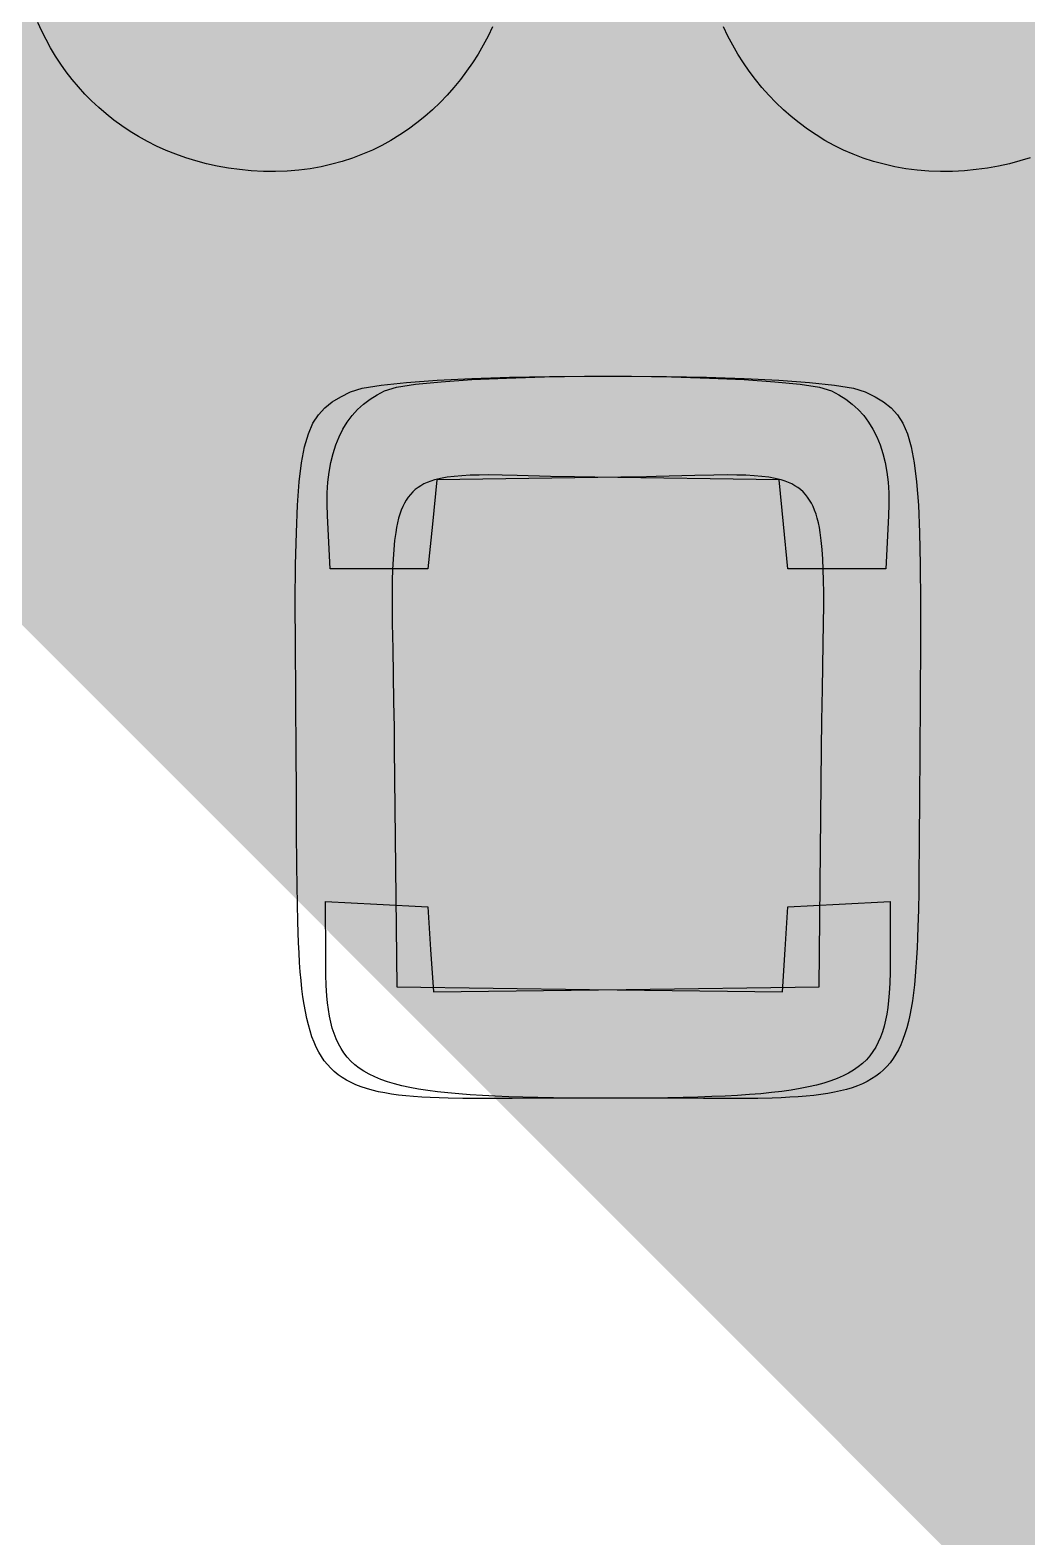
# Model space of a CAD drawing. Header units: inches. Extents: x -14 to 338, y 0 to 125.
# Drawn here: x 21.44 to 23.476, y 41.912 to 44.987 of the extents above; entities that cross this region are included whole.
import ezdxf

# ---------------------------------------------------------------- set-up
doc = ezdxf.new("R2010")
doc.units = ezdxf.units.IN
for name, color, linetype in [('Bottom Layer', 5, 'Continuous'), ('Bottom Overlay', 54, 'Continuous'), ('Top Overlay', 2, 'Continuous')]:
    doc.layers.add(name, color=color, linetype=linetype)

# ---------------------------------------------------------------- blocks, each defined once
blk = doc.blocks.new('IMPORTED_IMAGE_B_2')
at = {"layer": 'Bottom Overlay'}
for p, q in [((10.2402, -19.8861), (10.231, -19.8672)), ((10.2501, -19.9046), (10.2402, -19.8861)), ((10.2607, -19.9228), (10.2501, -19.9046)), ((10.272, -19.9405), (10.2607, -19.9228)), ((10.284, -19.9577), (10.272, -19.9405)), ((10.2966, -19.9745), (10.284, -19.9577)), ((10.3099, -19.9907), (10.2966, -19.9745)), ((10.3238, -20.0065), (10.3099, -19.9907)), ((10.3383, -20.0216), (10.3238, -20.0065)), ((10.3535, -20.0361), (10.3383, -20.0216)), ((10.3693, -20.05), (10.3535, -20.0361)), ((10.3857, -20.0632), (10.3693, -20.05)), ((10.4027, -20.0758), (10.3857, -20.0632)), ((10.4203, -20.0876), (10.4027, -20.0758)), ((10.4385, -20.0987), (10.4203, -20.0876)), ((10.4572, -20.1089), (10.4385, -20.0987)), ((10.4765, -20.1184), (10.4572, -20.1089)), ((10.4964, -20.127), (10.4765, -20.1184)), ((10.5168, -20.1348), (10.4964, -20.127)), ((10.5378, -20.1417), (10.5168, -20.1348)), ((10.5593, -20.1476), (10.5378, -20.1417)), ((10.8367, -20.1407), (10.8152, -20.1464)), ((10.8577, -20.1343), (10.8367, -20.1407)), ((10.5813, -20.1526), (10.5593, -20.1476)), ((10.6038, -20.1566), (10.5813, -20.1526)), ((10.6268, -20.1596), (10.6038, -20.1566)), ((10.6504, -20.1615), (10.6268, -20.1596)), ((10.6744, -20.1624), (10.6504, -20.1615)), ((10.6989, -20.1621), (10.6744, -20.1624)), ((10.6744, -20.1624), (10.6744, -20.1624)), ((10.7238, -20.1607), (10.6989, -20.1621)), ((10.7475, -20.1584), (10.7238, -20.1607)), ((10.7706, -20.1553), (10.7475, -20.1584)), ((10.7932, -20.1512), (10.7706, -20.1553)), ((10.8152, -20.1464), (10.7932, -20.1512)), ((9.539, -20.6098), (9.5633, -20.6026)), ((9.5633, -20.6026), (9.6025, -20.5965)), ((9.6025, -20.5965), (9.6545, -20.5913)), ((9.6545, -20.5913), (9.717, -20.5871)), ((9.717, -20.5871), (9.7881, -20.5838)), ((9.7881, -20.5838), (9.8655, -20.5816)), ((9.8655, -20.5816), (9.9472, -20.5803)), ((9.9472, -20.5803), (10.031, -20.58)), ((10.031, -20.58), (10.1147, -20.5806)), ((10.1147, -20.5806), (10.1963, -20.5822)), ((10.1963, -20.5822), (10.2735, -20.5848)), ((10.2735, -20.5848), (10.3444, -20.5883)), ((10.3444, -20.5883), (10.4067, -20.5927)), ((10.4067, -20.5927), (10.4583, -20.5981)), ((10.4583, -20.5981), (10.4971, -20.6045)), ((10.4971, -20.6045), (10.5209, -20.6117)), ((9.4962, -20.6371), (9.5094, -20.627)), ((9.5094, -20.627), (9.5237, -20.6179)), ((9.5237, -20.6179), (9.539, -20.6098)), ((10.5209, -20.6117), (10.5408, -20.622)), ((10.5408, -20.622), (10.5583, -20.6327)), ((10.5583, -20.6327), (10.5735, -20.6446)), ((9.463, -20.6739), (9.473, -20.6606)), ((9.473, -20.6606), (9.484, -20.6483)), ((9.484, -20.6483), (9.4962, -20.6371)), ((10.5735, -20.6446), (10.5867, -20.6588)), ((10.5867, -20.6588), (10.5978, -20.6762)), ((9.4463, -20.7036), (9.4541, -20.6882)), ((9.4541, -20.6882), (9.463, -20.6739)), ((10.5978, -20.6762), (10.6072, -20.6976)), ((9.4339, -20.7376), (9.4395, -20.7201)), ((9.4395, -20.7201), (9.4463, -20.7036)), ((10.6072, -20.6976), (10.6149, -20.7242)), ((10.6149, -20.7242), (10.621, -20.7566)), ((9.4257, -20.7758), (9.4293, -20.7562)), ((9.4293, -20.7562), (9.4339, -20.7376)), ((10.621, -20.7566), (10.6258, -20.796)), ((9.4232, -20.7965), (9.4257, -20.7758)), ((10.0218, -20.7864), (9.6458, -20.7913)), ((10.0536, -20.7859), (10.0218, -20.7864)), ((10.0935, -20.785), (10.0536, -20.7859)), ((10.1729, -20.7828), (10.0935, -20.785)), ((10.2113, -20.782), (10.1729, -20.7828)), ((10.2393, -20.7817), (10.2113, -20.782)), ((10.2586, -20.7818), (10.2393, -20.7817)), ((10.2767, -20.7823), (10.2586, -20.7818)), ((10.2936, -20.7832), (10.2767, -20.7823)), ((10.3093, -20.7845), (10.2936, -20.7832)), ((10.3238, -20.7864), (10.3093, -20.7845)), ((10.3371, -20.7888), (10.3238, -20.7864)), ((10.3494, -20.7919), (10.3371, -20.7888)), ((9.4215, -20.8412), (9.4218, -20.8183)), ((9.4218, -20.8183), (9.4232, -20.7965)), ((9.6458, -20.7913), (9.6367, -20.8821)), ((10.3571, -20.7943), (10.3494, -20.7919)), ((10.3642, -20.797), (10.3571, -20.7943)), ((10.371, -20.8001), (10.3642, -20.797)), ((10.3773, -20.8036), (10.371, -20.8001)), ((10.3832, -20.8074), (10.3773, -20.8036)), ((10.3888, -20.8116), (10.3832, -20.8074)), ((10.3939, -20.8162), (10.3888, -20.8116)), ((10.3987, -20.8213), (10.3939, -20.8162)), ((10.6258, -20.796), (10.6293, -20.8433)), ((9.4222, -20.8651), (9.4215, -20.8412)), ((10.4031, -20.8268), (10.3987, -20.8213)), ((10.4072, -20.8328), (10.4031, -20.8268)), ((10.4109, -20.8392), (10.4072, -20.8328)), ((10.4143, -20.8462), (10.4109, -20.8392)), ((10.4174, -20.8536), (10.4143, -20.8462)), ((10.6293, -20.8433), (10.6317, -20.8993)), ((9.4278, -20.973), (9.4222, -20.8651)), ((10.4203, -20.8616), (10.4174, -20.8536)), ((10.4228, -20.8701), (10.4203, -20.8616)), ((10.4251, -20.8792), (10.4228, -20.8701)), ((10.4271, -20.8889), (10.4251, -20.8792)), ((9.6367, -20.8821), (9.6276, -20.973)), ((10.4289, -20.8992), (10.4271, -20.8889)), ((10.4311, -20.9157), (10.4289, -20.8992)), ((10.6317, -20.8993), (10.6332, -20.965)), ((10.4328, -20.9338), (10.4311, -20.9157)), ((10.4342, -20.9533), (10.4328, -20.9338)), ((9.6276, -20.973), (9.4278, -20.973)), ((10.4351, -20.9744), (10.4342, -20.9533)), ((10.6332, -20.965), (10.6338, -21.0414)), ((10.4357, -20.997), (10.4351, -20.9744)), ((10.436, -21.0214), (10.4357, -20.997)), ((10.436, -21.0475), (10.436, -21.0214)), ((10.4357, -21.0851), (10.436, -21.0475)), ((10.6338, -21.0414), (10.6338, -21.1293)), ((10.4351, -21.126), (10.4357, -21.0851)), ((10.4334, -21.2184), (10.4351, -21.126)), ((10.6338, -21.1293), (10.6332, -21.2298)), ((10.4324, -21.2836), (10.4334, -21.2184)), ((10.6332, -21.2298), (10.632, -21.3614)), ((10.4317, -21.3402), (10.4324, -21.2836)), ((10.4269, -21.8267), (10.4317, -21.3402)), ((10.632, -21.3614), (10.6315, -21.4295)), ((10.6315, -21.4295), (10.6309, -21.5377)), ((10.6309, -21.5377), (10.6305, -21.5935)), ((10.6305, -21.5935), (10.63, -21.6326)), ((10.63, -21.6326), (10.6294, -21.6695)), ((9.4188, -21.7668), (9.4187, -21.6524)), ((9.4187, -21.6524), (9.5231, -21.6578)), ((9.5231, -21.6578), (9.6276, -21.6633)), ((9.6276, -21.6633), (9.6332, -21.7499)), ((10.6294, -21.6695), (10.6285, -21.7042)), ((10.6285, -21.7042), (10.6277, -21.7261)), ((10.6277, -21.7261), (10.6268, -21.7471)), ((9.4188, -21.7789), (9.4188, -21.7668)), ((9.6332, -21.7499), (9.6387, -21.8365)), ((10.6257, -21.7672), (10.6244, -21.7864)), ((10.6268, -21.7471), (10.6257, -21.7672)), ((9.4192, -21.8021), (9.4188, -21.7789)), ((9.42, -21.8239), (9.4192, -21.8021)), ((10.6244, -21.7864), (10.6229, -21.8047)), ((9.4213, -21.8445), (9.42, -21.8239)), ((9.6387, -21.8365), (10.0328, -21.8316)), ((10.0328, -21.8316), (10.4269, -21.8267)), ((10.6212, -21.8222), (10.6193, -21.8388)), ((10.6229, -21.8047), (10.6212, -21.8222)), ((9.4227, -21.859), (9.4213, -21.8445)), ((9.4244, -21.873), (9.4227, -21.859)), ((10.6171, -21.8547), (10.6147, -21.8697)), ((10.6193, -21.8388), (10.6171, -21.8547)), ((9.4266, -21.8862), (9.4244, -21.873)), ((9.4292, -21.8988), (9.4266, -21.8862)), ((10.6119, -21.884), (10.6089, -21.8975)), ((10.6147, -21.8697), (10.6119, -21.884)), ((9.4323, -21.9107), (9.4292, -21.8988)), ((9.4359, -21.922), (9.4323, -21.9107)), ((9.44, -21.9328), (9.4359, -21.922)), ((10.6018, -21.9224), (10.5977, -21.9338)), ((10.6055, -21.9103), (10.6018, -21.9224)), ((10.6089, -21.8975), (10.6055, -21.9103)), ((9.4447, -21.9429), (9.44, -21.9328)), ((9.4501, -21.9525), (9.4447, -21.9429)), ((9.4561, -21.9614), (9.4501, -21.9525)), ((10.5885, -21.9547), (10.5832, -21.9641)), ((10.5933, -21.9446), (10.5885, -21.9547)), ((10.5977, -21.9338), (10.5933, -21.9446)), ((9.4627, -21.9699), (9.4561, -21.9614)), ((9.4701, -21.9778), (9.4627, -21.9699)), ((9.4782, -21.9853), (9.4701, -21.9778)), ((9.4871, -21.9922), (9.4782, -21.9853)), ((10.5715, -21.9813), (10.5649, -21.989)), ((10.5776, -21.973), (10.5715, -21.9813)), ((10.5832, -21.9641), (10.5776, -21.973)), ((9.4969, -21.9987), (9.4871, -21.9922)), ((9.5075, -22.0047), (9.4969, -21.9987)), ((9.519, -22.0102), (9.5075, -22.0047)), ((9.5314, -22.0154), (9.519, -22.0102)), ((9.5448, -22.0201), (9.5314, -22.0154)), ((10.5338, -22.0144), (10.5247, -22.0196)), ((10.5424, -22.0088), (10.5338, -22.0144)), ((10.5504, -22.0027), (10.5424, -22.0088)), ((10.5579, -21.9961), (10.5504, -22.0027)), ((10.5649, -21.989), (10.5579, -21.9961)), ((9.5591, -22.0244), (9.5448, -22.0201)), ((9.5745, -22.0284), (9.5591, -22.0244)), ((9.591, -22.032), (9.5745, -22.0284)), ((9.6085, -22.0352), (9.591, -22.032)), ((9.6272, -22.0382), (9.6085, -22.0352)), ((9.6471, -22.0408), (9.6272, -22.0382)), ((9.6682, -22.0431), (9.6471, -22.0408)), ((9.6905, -22.0451), (9.6682, -22.0431)), ((9.714, -22.0469), (9.6905, -22.0451)), ((9.7389, -22.0484), (9.714, -22.0469)), ((9.7651, -22.0497), (9.7389, -22.0484)), ((9.7927, -22.0508), (9.7651, -22.0497)), ((10.4002, -22.0496), (10.384, -22.0509)), ((10.4156, -22.048), (10.4002, -22.0496)), ((10.4304, -22.0462), (10.4156, -22.048)), ((10.4444, -22.0441), (10.4304, -22.0462)), ((10.4578, -22.0417), (10.4444, -22.0441)), ((10.4705, -22.039), (10.4578, -22.0417)), ((10.4826, -22.0359), (10.4705, -22.039)), ((10.494, -22.0324), (10.4826, -22.0359)), ((10.5048, -22.0285), (10.494, -22.0324)), ((10.5151, -22.0243), (10.5048, -22.0285)), ((10.5247, -22.0196), (10.5151, -22.0243)), ((9.8217, -22.0517), (9.7927, -22.0508)), ((9.8522, -22.0524), (9.8217, -22.0517)), ((9.8841, -22.053), (9.8522, -22.0524)), ((9.929, -22.0535), (9.8841, -22.053)), ((9.9767, -22.0537), (9.929, -22.0535)), ((10.0422, -22.0538), (9.9767, -22.0537)), ((10.0856, -22.0539), (10.0422, -22.0538)), ((10.1906, -22.0545), (10.0856, -22.0539)), ((10.2377, -22.0546), (10.1906, -22.0545)), ((10.2706, -22.0545), (10.2377, -22.0546)), ((10.3017, -22.0541), (10.2706, -22.0545)), ((10.2706, -22.0545), (10.2706, -22.0545)), ((10.3309, -22.0535), (10.3017, -22.0541)), ((10.3494, -22.0528), (10.3309, -22.0535)), ((10.3671, -22.0519), (10.3494, -22.0528)), ((10.384, -22.0509), (10.3671, -22.0519))]:
    blk.add_line(p, q, dxfattribs=at)
blk = doc.blocks.new('IMPORTED_IMAGE_B_3')
at = {"layer": 'Top Overlay'}
for p, q in [((8.8389, -19.8756), (8.8308, -19.858)), ((8.8476, -19.893), (8.8389, -19.8756)), ((8.857, -19.91), (8.8476, -19.893)), ((9.7504, -19.8861), (9.7405, -19.9046)), ((9.7596, -19.8672), (9.7504, -19.8861)), ((8.8671, -19.9267), (8.857, -19.91)), ((8.8778, -19.943), (8.8671, -19.9267)), ((9.7299, -19.9228), (9.7186, -19.9405)), ((9.7405, -19.9046), (9.7299, -19.9228)), ((8.8891, -19.959), (8.8778, -19.943)), ((9.7066, -19.9577), (9.694, -19.9745)), ((9.7186, -19.9405), (9.7066, -19.9577)), ((8.9011, -19.9744), (8.8891, -19.959)), ((8.9137, -19.9895), (8.9011, -19.9744)), ((8.9269, -20.0041), (8.9137, -19.9895)), ((9.694, -19.9745), (9.6808, -19.9907)), ((8.9408, -20.0181), (8.9269, -20.0041)), ((8.9553, -20.0317), (8.9408, -20.0181)), ((9.6668, -20.0065), (9.6523, -20.0216)), ((9.6808, -19.9907), (9.6668, -20.0065)), ((8.9704, -20.0448), (8.9553, -20.0317)), ((8.9861, -20.0572), (8.9704, -20.0448)), ((9.6213, -20.05), (9.6049, -20.0632)), ((9.6371, -20.0361), (9.6213, -20.05)), ((9.6523, -20.0216), (9.6371, -20.0361)), ((9.0024, -20.0691), (8.9861, -20.0572)), ((9.0193, -20.0804), (9.0024, -20.0691)), ((9.0368, -20.0911), (9.0193, -20.0804)), ((9.5879, -20.0758), (9.5703, -20.0876)), ((9.6049, -20.0632), (9.5879, -20.0758)), ((9.0549, -20.1011), (9.0368, -20.0911)), ((9.0735, -20.1105), (9.0549, -20.1011)), ((9.0928, -20.1191), (9.0735, -20.1105)), ((9.5334, -20.1089), (9.5141, -20.1184)), ((9.5522, -20.0987), (9.5334, -20.1089)), ((9.5703, -20.0876), (9.5522, -20.0987)), ((9.1126, -20.1271), (9.0928, -20.1191)), ((9.1329, -20.1343), (9.1126, -20.1271)), ((9.1539, -20.1407), (9.1329, -20.1343)), ((9.1754, -20.1464), (9.1539, -20.1407)), ((9.4528, -20.1417), (9.4313, -20.1476)), ((9.4738, -20.1348), (9.4528, -20.1417)), ((9.4942, -20.127), (9.4738, -20.1348)), ((9.5141, -20.1184), (9.4942, -20.127)), ((9.1974, -20.1512), (9.1754, -20.1464)), ((9.22, -20.1553), (9.1974, -20.1512)), ((9.2431, -20.1584), (9.22, -20.1553)), ((9.2668, -20.1607), (9.2431, -20.1584)), ((9.2917, -20.1621), (9.2668, -20.1607)), ((9.3162, -20.1624), (9.2917, -20.1621)), ((9.3403, -20.1615), (9.3162, -20.1624)), ((9.3638, -20.1596), (9.3403, -20.1615)), ((9.3403, -20.1615), (9.3403, -20.1615)), ((9.3868, -20.1566), (9.3638, -20.1596)), ((9.4093, -20.1526), (9.3868, -20.1566)), ((9.4313, -20.1476), (9.4093, -20.1526)), ((9.4697, -20.6117), (9.4935, -20.6045)), ((9.4935, -20.6045), (9.5323, -20.5981)), ((9.5323, -20.5981), (9.5839, -20.5927)), ((9.5839, -20.5927), (9.6462, -20.5883)), ((9.6462, -20.5883), (9.7171, -20.5848)), ((9.7171, -20.5848), (9.7944, -20.5822)), ((9.7944, -20.5822), (9.8759, -20.5806)), ((9.8759, -20.5806), (9.9597, -20.58)), ((9.9597, -20.58), (10.0434, -20.5803)), ((10.0434, -20.5803), (10.1251, -20.5816)), ((10.1251, -20.5816), (10.2025, -20.5838)), ((10.2025, -20.5838), (10.2736, -20.5871)), ((10.2736, -20.5871), (10.3362, -20.5913)), ((10.3362, -20.5913), (10.3881, -20.5965)), ((10.3881, -20.5965), (10.4273, -20.6026)), ((10.4273, -20.6026), (10.4516, -20.6098)), ((9.4171, -20.6446), (9.4323, -20.6327)), ((9.4323, -20.6327), (9.4498, -20.622)), ((9.4498, -20.622), (9.4697, -20.6117)), ((10.4516, -20.6098), (10.467, -20.6179)), ((10.467, -20.6179), (10.4812, -20.627)), ((10.4812, -20.627), (10.4944, -20.6371)), ((9.3928, -20.6762), (9.404, -20.6588)), ((9.404, -20.6588), (9.4171, -20.6446)), ((10.4944, -20.6371), (10.5066, -20.6483)), ((10.5066, -20.6483), (10.5176, -20.6606)), ((10.5176, -20.6606), (10.5276, -20.6739)), ((9.3834, -20.6976), (9.3928, -20.6762)), ((10.5276, -20.6739), (10.5365, -20.6882)), ((10.5365, -20.6882), (10.5443, -20.7036)), ((9.3696, -20.7566), (9.3757, -20.7242)), ((9.3757, -20.7242), (9.3834, -20.6976)), ((10.5443, -20.7036), (10.5511, -20.7201)), ((10.5511, -20.7201), (10.5567, -20.7376)), ((9.3648, -20.796), (9.3696, -20.7566)), ((10.5567, -20.7376), (10.5614, -20.7562)), ((10.5614, -20.7562), (10.5649, -20.7758)), ((9.6535, -20.7888), (9.6412, -20.7919)), ((9.6669, -20.7864), (9.6535, -20.7888)), ((9.6814, -20.7845), (9.6669, -20.7864)), ((9.697, -20.7832), (9.6814, -20.7845)), ((9.7139, -20.7823), (9.697, -20.7832)), ((9.732, -20.7818), (9.7139, -20.7823)), ((9.7514, -20.7817), (9.732, -20.7818)), ((9.7793, -20.782), (9.7514, -20.7817)), ((9.8097, -20.7826), (9.7793, -20.782)), ((9.8783, -20.7845), (9.8097, -20.7826)), ((9.9267, -20.7857), (9.8783, -20.7845)), ((9.9688, -20.7864), (9.9267, -20.7857)), ((10.3449, -20.7913), (9.9688, -20.7864)), ((10.5649, -20.7758), (10.5674, -20.7965)), ((9.3613, -20.8433), (9.3648, -20.796)), ((9.5967, -20.8162), (9.5919, -20.8213)), ((9.6019, -20.8116), (9.5967, -20.8162)), ((9.6074, -20.8074), (9.6019, -20.8116)), ((9.6133, -20.8036), (9.6074, -20.8074)), ((9.6196, -20.8001), (9.6133, -20.8036)), ((9.6264, -20.797), (9.6196, -20.8001)), ((9.6335, -20.7943), (9.6264, -20.797)), ((9.6412, -20.7919), (9.6335, -20.7943)), ((10.3539, -20.8821), (10.3449, -20.7913)), ((10.5674, -20.7965), (10.5688, -20.8183)), ((10.5688, -20.8183), (10.5691, -20.8412)), ((9.3589, -20.8993), (9.3613, -20.8433)), ((9.5763, -20.8462), (9.5732, -20.8536)), ((9.5797, -20.8392), (9.5763, -20.8462)), ((9.5834, -20.8328), (9.5797, -20.8392)), ((9.5875, -20.8268), (9.5834, -20.8328)), ((9.5919, -20.8213), (9.5875, -20.8268)), ((10.5691, -20.8412), (10.5684, -20.8651)), ((9.5655, -20.8792), (9.5635, -20.8889)), ((9.5678, -20.8701), (9.5655, -20.8792)), ((9.5704, -20.8616), (9.5678, -20.8701)), ((9.5732, -20.8536), (9.5704, -20.8616)), ((10.5684, -20.8651), (10.5628, -20.973)), ((9.3574, -20.965), (9.3589, -20.8993)), ((9.5618, -20.8992), (9.5595, -20.9157)), ((9.5635, -20.8889), (9.5618, -20.8992)), ((10.363, -20.973), (10.3539, -20.8821)), ((9.5578, -20.9338), (9.5564, -20.9533)), ((9.5595, -20.9157), (9.5578, -20.9338)), ((9.3568, -21.0414), (9.3574, -20.965)), ((9.5564, -20.9533), (9.5555, -20.9744)), ((10.5628, -20.973), (10.363, -20.973)), ((9.5549, -20.997), (9.5546, -21.0214)), ((9.5555, -20.9744), (9.5549, -20.997)), ((9.5546, -21.0214), (9.5546, -21.0475)), ((9.3569, -21.1293), (9.3568, -21.0414)), ((9.5546, -21.0475), (9.5549, -21.0851)), ((9.5549, -21.0851), (9.5557, -21.1368)), ((9.3575, -21.2298), (9.3569, -21.1293)), ((9.5557, -21.1368), (9.5576, -21.2438)), ((9.3586, -21.3614), (9.3575, -21.2298)), ((9.5576, -21.2438), (9.5584, -21.2974)), ((9.5584, -21.2974), (9.5589, -21.3402)), ((9.5589, -21.3402), (9.5638, -21.8267)), ((9.359, -21.4129), (9.3586, -21.3614)), ((9.3595, -21.5081), (9.359, -21.4129)), ((9.36, -21.5799), (9.3595, -21.5081)), ((9.3604, -21.6198), (9.36, -21.5799)), ((9.361, -21.6574), (9.3604, -21.6198)), ((9.3618, -21.6928), (9.361, -21.6574)), ((10.3575, -21.7499), (10.363, -21.6633)), ((10.363, -21.6633), (10.4675, -21.6578)), ((10.4675, -21.6578), (10.5719, -21.6524)), ((10.5719, -21.6524), (10.5718, -21.7729)), ((9.3625, -21.7152), (9.3618, -21.6928)), ((9.3634, -21.7367), (9.3625, -21.7152)), ((9.3644, -21.7572), (9.3634, -21.7367)), ((9.3655, -21.7769), (9.3644, -21.7572)), ((10.3519, -21.8365), (10.3575, -21.7499)), ((10.5718, -21.7729), (10.5716, -21.7964)), ((9.3669, -21.7956), (9.3655, -21.7769)), ((9.3685, -21.8135), (9.3669, -21.7956)), ((10.5716, -21.7964), (10.5709, -21.8186)), ((9.3703, -21.8306), (9.3685, -21.8135)), ((9.3724, -21.8468), (9.3703, -21.8306)), ((9.5638, -21.8267), (9.9578, -21.8316)), ((9.9578, -21.8316), (10.3519, -21.8365)), ((10.5709, -21.8186), (10.5697, -21.8394)), ((9.3747, -21.8623), (9.3724, -21.8468)), ((9.3773, -21.877), (9.3747, -21.8623)), ((10.5684, -21.8543), (10.5668, -21.8684)), ((10.5697, -21.8394), (10.5684, -21.8543)), ((9.3802, -21.8909), (9.3773, -21.877)), ((9.3834, -21.904), (9.3802, -21.8909)), ((10.5623, -21.8947), (10.5594, -21.9068)), ((10.5648, -21.8819), (10.5623, -21.8947)), ((10.5668, -21.8684), (10.5648, -21.8819)), ((9.3869, -21.9165), (9.3834, -21.904)), ((9.3908, -21.9282), (9.3869, -21.9165)), ((10.556, -21.9183), (10.552, -21.9293)), ((10.5594, -21.9068), (10.556, -21.9183)), ((9.395, -21.9393), (9.3908, -21.9282)), ((9.3997, -21.9497), (9.395, -21.9393)), ((9.4047, -21.9595), (9.3997, -21.9497)), ((10.5424, -21.9493), (10.5366, -21.9585)), ((10.5475, -21.9396), (10.5424, -21.9493)), ((10.552, -21.9293), (10.5475, -21.9396)), ((9.4101, -21.9686), (9.4047, -21.9595)), ((9.416, -21.9772), (9.4101, -21.9686)), ((9.4223, -21.9852), (9.416, -21.9772)), ((9.4291, -21.9926), (9.4223, -21.9852)), ((10.5152, -21.9829), (10.5065, -21.99)), ((10.5231, -21.9753), (10.5152, -21.9829)), ((10.5302, -21.9671), (10.5231, -21.9753)), ((10.5366, -21.9585), (10.5302, -21.9671)), ((9.4364, -21.9995), (9.4291, -21.9926)), ((9.4442, -22.0058), (9.4364, -21.9995)), ((9.4525, -22.0117), (9.4442, -22.0058)), ((9.4613, -22.0171), (9.4525, -22.0117)), ((9.4707, -22.022), (9.4613, -22.0171)), ((10.4504, -22.0186), (10.4364, -22.023)), ((10.4635, -22.0137), (10.4504, -22.0186)), ((10.4756, -22.0084), (10.4635, -22.0137)), ((10.4868, -22.0027), (10.4756, -22.0084)), ((10.4971, -21.9966), (10.4868, -22.0027)), ((10.5065, -21.99), (10.4971, -21.9966)), ((9.4806, -22.0265), (9.4707, -22.022)), ((9.4911, -22.0305), (9.4806, -22.0265)), ((9.5023, -22.0342), (9.4911, -22.0305)), ((9.514, -22.0375), (9.5023, -22.0342)), ((9.5264, -22.0404), (9.514, -22.0375)), ((9.5394, -22.0429), (9.5264, -22.0404)), ((9.5531, -22.0452), (9.5394, -22.0429)), ((9.5675, -22.0472), (9.5531, -22.0452)), ((9.5826, -22.0488), (9.5675, -22.0472)), ((9.5984, -22.0503), (9.5826, -22.0488)), ((10.2344, -22.0493), (10.2073, -22.0505)), ((10.2601, -22.048), (10.2344, -22.0493)), ((10.2846, -22.0464), (10.2601, -22.048)), ((10.3077, -22.0445), (10.2846, -22.0464)), ((10.3296, -22.0424), (10.3077, -22.0445)), ((10.3503, -22.0399), (10.3296, -22.0424)), ((10.3697, -22.0372), (10.3503, -22.0399)), ((10.388, -22.0342), (10.3697, -22.0372)), ((10.4052, -22.0308), (10.388, -22.0342)), ((10.4213, -22.0271), (10.4052, -22.0308)), ((10.4364, -22.023), (10.4213, -22.0271)), ((9.615, -22.0514), (9.5984, -22.0503)), ((9.6323, -22.0524), (9.615, -22.0514)), ((9.6504, -22.0531), (9.6323, -22.0524)), ((9.6692, -22.0537), (9.6504, -22.0531)), ((9.6991, -22.0543), (9.6692, -22.0537)), ((9.7308, -22.0546), (9.6991, -22.0543)), ((9.7308, -22.0546), (9.7308, -22.0546)), ((9.7529, -22.0546), (9.7308, -22.0546)), ((9.8, -22.0545), (9.7529, -22.0546)), ((9.9193, -22.0539), (9.8, -22.0545)), ((9.9763, -22.0538), (9.9193, -22.0539)), ((10.0261, -22.0537), (9.9763, -22.0538)), ((10.0731, -22.0534), (10.0261, -22.0537)), ((10.1173, -22.0528), (10.0731, -22.0534)), ((10.1488, -22.0522), (10.1173, -22.0528)), ((10.1787, -22.0514), (10.1488, -22.0522)), ((10.2073, -22.0505), (10.1787, -22.0514))]:
    blk.add_line(p, q, dxfattribs=at)

msp = doc.modelspace()

# ---------------------------------------------------------------- linework, layer by layer
at = {"layer": 'Bottom Layer', "const_width": 3}
msp.add_lwpolyline([(20.8291, 46.4891), (29.2961, 38.0221)], dxfattribs=at)

# ---------------------------------------------------------------- block references
for name in ['IMPORTED_IMAGE_B_2', 'IMPORTED_IMAGE_B_3']:
    msp.add_blockref(name, (12.6249, 64.8609))

doc.saveas('drawing.dxf')
